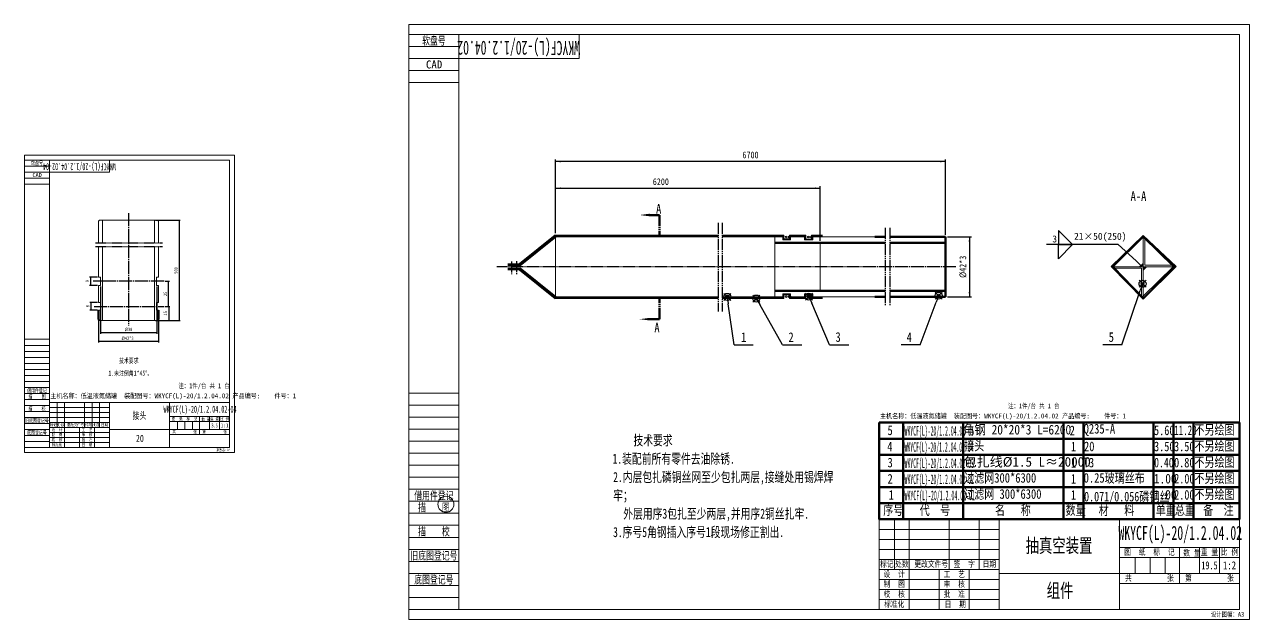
# Model space of a CAD drawing. Header units: millimetres. Extents: x 1505 to 130937, y -44938 to 37032.
# Drawn here: x 47216 to 48440, y 872 to 1466 of the extents above; entities that cross this region are included whole.
import ezdxf

# ---------------------------------------------------------------- set-up
doc = ezdxf.new("R2010")
doc.units = ezdxf.units.MM
for name, pattern in [('ACISOTGB', [16, 11, -1, 1, -1, 1, -1]), ('AM_ISO08W050', [16, 13, -1, 1, -1]), ('AM_ISO08W050_1_1', [16, 13, -1, 1, -1]), ('AM_ISO08W050x2', [16, 13, -1, 1, -1]), ('CENTER_1_1', [16, 13, -1, 1, -1]), ('PHANTOM2_1_1', [16, 11, -1, 1, -1, 1, -1])]:
    doc.linetypes.add(name, pattern=pattern)
for name, color, linetype, lineweight in [('6', 2, 'Continuous', 18), ('AM_0', 7, 'Continuous', 50), ('AM_1', 3, 'ACISOTGB', 25), ('AM_10', 7, 'AM_ISO08W050_1_1', 50), ('AM_12', 7, 'Continuous', 50), ('AM_5', 3, 'Continuous', 25), ('AM_6', 2, 'Continuous', 15), ('AM_7', 4, 'AM_ISO08W050', 25), ('AM_PAREF', 4, 'Continuous', 25), ('CDRAFT0', 7, 'Continuous', 18), ('RAHM2', 1, 'Continuous', 18), ('RAHM3', 2, 'Continuous', 18), ('RAHM5', 7, 'Continuous', 18), ('TILE1', 5, 'Continuous', 18), ('文字标注', 4, 'Continuous', 18), ('点划线', 1, 'CENTER_1_1', 18)]:
    doc.layers.add(name, color=color, linetype=linetype, lineweight=lineweight)
doc.styles.add('ACANSTS', font='')
doc.styles.add('ACGBTS_0.528898', font='', dxfattribs={"width": 0.529049})
doc.styles.add('ACGBTS_0.614814', font='', dxfattribs={"width": 0.61354})
doc.styles.add('HZ', font='', dxfattribs={"width": 0.7})
doc.styles.add('PC_TEXTSTYLE', font='', dxfattribs={"width": 0.8})
doc.styles.get("Standard").update_dxf_attribs({"font": 'txt', "width": 0.8})
doc.styles.add('UserTxtStyle119', font='', dxfattribs={"width": 0.765565})
doc.styles.add('UserTxtStyle127', font='', dxfattribs={"width": 0.532295})
doc.styles.add('UserTxtStyle128', font='', dxfattribs={"width": 0.372661})
doc.styles.add('UserTxtStyle129', font='', dxfattribs={"width": 0.771336})
doc.styles.add('UserTxtStyle130', font='', dxfattribs={"width": 0.367512})
doc.styles.add('UserTxtStyle131', font='', dxfattribs={"width": 0.994186})
doc.styles.add('UserTxtStyle132', font='', dxfattribs={"width": 0.366115})
doc.styles.add('UserTxtStyle133', font='', dxfattribs={"width": 0.867029})
doc.styles.add('UserTxtStyle2', font='', dxfattribs={"width": 0.65})
doc.styles.add('UserTxtStyle23', font='', dxfattribs={"width": 0.9})
doc.styles.add('UserTxtStyle34', font='', dxfattribs={"width": 0.8628})
doc.styles.add('UserTxtStyle35', font='', dxfattribs={"width": 0.780367})
doc.styles.add('UserTxtStyle46', font='', dxfattribs={"width": 0.683109})
doc.styles.add('UserTxtStyle47', font='', dxfattribs={"width": 0.745188})
doc.styles.add('UserTxtStyle54', font='', dxfattribs={"width": 0.618165})
doc.styles.get('ACANSTS').set_extended_font_data('宋体')
doc.styles.get('ACGBTS_0.528898').set_extended_font_data('宋体')
doc.styles.get('ACGBTS_0.614814').set_extended_font_data('宋体')
doc.styles.get('HZ').set_extended_font_data('宋体')
doc.styles.get('PC_TEXTSTYLE').set_extended_font_data('宋体')
doc.styles.get('UserTxtStyle119').set_extended_font_data('宋体')
doc.styles.get('UserTxtStyle127').set_extended_font_data('宋体')
doc.styles.get('UserTxtStyle128').set_extended_font_data('宋体')
doc.styles.get('UserTxtStyle129').set_extended_font_data('宋体')
doc.styles.get('UserTxtStyle130').set_extended_font_data('宋体')
doc.styles.get('UserTxtStyle131').set_extended_font_data('宋体')
doc.styles.get('UserTxtStyle132').set_extended_font_data('宋体')
doc.styles.get('UserTxtStyle133').set_extended_font_data('宋体')
doc.styles.get('UserTxtStyle2').set_extended_font_data('宋体')
doc.styles.get('UserTxtStyle23').set_extended_font_data('宋体')
doc.styles.get('UserTxtStyle34').set_extended_font_data('宋体')
doc.styles.get('UserTxtStyle35').set_extended_font_data('宋体')
doc.styles.get('UserTxtStyle46').set_extended_font_data('宋体')
doc.styles.get('UserTxtStyle47').set_extended_font_data('宋体')
doc.styles.get('UserTxtStyle54').set_extended_font_data('宋体')
doc.dimstyles.new('AM_GB$0', dxfattribs={"dimtxt": 3.371484, "dimasz": 2.5, "dimexe": 1, "dimexo": 1, "dimgap": 2.088633, "dimtad": 1, "dimdsep": 46, "dimtxsty": 'Standard', "dimblk": 'NONE', "dimcen": 0, "dimdle": 5, "dimclrd": 256, "dimclre": 256, "dimclrt": 2, "dimadec": 0, "dimazin": 2, "dimtfac": 0.707107, "dimtdec": 3, "dimtmove": 2, "dimatfit": 3, "dimfxl": 1, "dimfrac": 2, "dimtolj": 1, "dimlwd": 18, "dimarcsym": 0})

# ---------------------------------------------------------------- blocks, each defined once
blk = doc.blocks.new('*X629')
at = {"layer": 'AM_5'}
for points in [[(47746.6, 1302.9), (47751.6, 1303.8), (47751.6, 1302.1)], [(48011, 1302.9), (48006, 1303.8), (48006, 1302.1)]]:
    blk.add_hatch(color=256, dxfattribs=at).paths.add_polyline_path(points, flags=0)
for p, q in [((47746.6, 1258.2), (47746.6, 1304.9)), ((47746.6, 1302.9), (48011, 1302.9)), ((48011, 1250.4), (48011, 1304.9))]:
    blk.add_line(p, q, dxfattribs=at)
at = {"layer": 'AM_5', "color": 2, "insert": (47851.8, 1309.4), "char_height": 6.74, "width": 27.2, "attachment_point": 5, "line_spacing_factor": 1.37}
blk.add_mtext('6200', dxfattribs=at)
blk = doc.blocks.new('_NONE')
blk = doc.blocks.new('*X630')
at = {"layer": 'CDRAFT0'}
for p, q in [((170, 560), (170, 584)), ((50, 560), (170, 560)), ((50, 10), (0, 10))]:
    blk.add_line(p, q, dxfattribs=at)
blk.add_lwpolyline([(50, 10), (50, 584), (830, 584), (830, 10), (50, 10)], dxfattribs=at)
at = {"layer": 'RAHM2'}
for p, q in [((50, 572), (0, 572)), ((50, 548), (0, 548)), ((50, 226), (0, 226)), ((50, 202), (0, 202)), ((50, 178), (0, 178)), ((50, 154), (0, 154)), ((50, 130), (0, 130)), ((50, 106), (0, 106)), ((50, 82), (0, 82)), ((50, 58), (0, 58)), ((50, 34), (0, 34)), ((50, 22), (0, 22))]:
    blk.add_line(p, q, dxfattribs=at)
at = {"layer": 'RAHM3'}
for p, q in [((50, 584), (0, 584)), ((50, 560), (0, 560)), ((50, 536), (0, 536)), ((50, 214), (0, 214)), ((50, 190), (0, 190)), ((50, 166), (0, 166)), ((50, 142), (0, 142)), ((50, 118), (0, 118)), ((50, 94), (0, 94)), ((50, 70), (0, 70)), ((50, 46), (0, 46))]:
    blk.add_line(p, q, dxfattribs=at)
at = {"layer": 'TILE1'}
blk.add_line((0, 0), (0, 594), dxfattribs=at)
blk.add_lwpolyline([(0, 594), (840, 594), (840, 0), (0, 0)], dxfattribs=at)
at = {"layer": '6', "color": 1, "insert": (801.4, 7.6), "char_height": 4.82, "width": 48.93, "attachment_point": 1, "line_spacing_factor": 1.37}
blk.add_mtext('设计图幅：A3', dxfattribs=at)
at = {"layer": 'RAHM2', "char_height": 8, "attachment_point": 8}
for s, insert, width, style in [('软盘号', (25, 572.9), 34.487, 'HZ'), ('CAD', (25.2, 550), 24.467, 'ACANSTS'), ('借用件登记', (25, 118.8), 58.707, 'HZ'), ('描    图', (25, 106.9), 46.2, 'HZ'), ('描    校', (25, 82.9), 46.76, 'HZ'), ('旧底图登记号', (25, 58.8), 69.113, 'HZ'), ('底图登记号', (25, 34.8), 58.567, 'HZ')]:
    blk.add_mtext(s, dxfattribs=dict(at, insert=insert, width=width, style=style))
at = {"layer": 'RAHM5', "insert": (109.7, 572.4), "char_height": 14, "width": 26.6, "attachment_point": 5, "rotation": 180, "style": 'ACGBTS_0.614814'}
blk.add_mtext('WKYCF(L)-20/1.2.04.02', dxfattribs=at)
blk = doc.blocks.new('*X631')
at = {"layer": 'CDRAFT0'}
for p, q in [((-360, 0), (-360, 90)), ((-360, 90), (0, 90)), ((-344.8, 40), (-344.8, 90)), ((-330, 0), (-330, 90)), ((-290, 40), (-290, 90)), ((-260, 40), (-260, 90)), ((-240, 0), (-240, 90)), ((-120, 90), (-120, 0)), ((0, 90), (0, 0)), ((-119.4, 62), (0, 62)), ((-60, 26.2), (-60, 62)), ((-40, 36), (-40, 62)), ((-20, 36.1), (-20, 62)), ((-119.9, 52), (0, 52)), ((-360, 40), (-240, 40)), ((-300, 0), (-300, 40)), ((-270, 0), (-270, 40)), ((-240, 36), (0, 36)), ((-120, 26), (0, 26)), ((-360, 0), (0, 0))]:
    blk.add_line(p, q, dxfattribs=at)
at = {"layer": 'RAHM2'}
for p, q in [((-360, 80), (-240, 80)), ((-360, 70), (-240, 70)), ((-360, 60), (-240, 60)), ((-360, 50), (-240, 50)), ((-104.4, 36.1), (-104.4, 52)), ((-89.4, 36.1), (-89.4, 52)), ((-74.4, 36.1), (-74.4, 52)), ((-360, 30), (-240, 30)), ((-360, 20), (-240, 20)), ((-360, 10), (-240, 10))]:
    blk.add_line(p, q, dxfattribs=at)
for s, insert, char_height, width, attachment_point, style in [('图  纸  标  记', (-90, 57), 6, 69.8, 5, 'PC_TEXTSTYLE'), ('标记', (-352.4, 45), 6, 19.56, 5, 'PC_TEXTSTYLE'), ('处数', (-337.4, 45), 6, 19.44, 5, 'PC_TEXTSTYLE'), (' 更改文件号', (-310, 45), 6, 55.68, 5, 'PC_TEXTSTYLE'), ('签  字', (-275, 45), 6, 29.84, 5, 'PC_TEXTSTYLE'), ('日期', (-250, 45), 6, 17.64, 5, 'PC_TEXTSTYLE'), ('数 量', (-56.2, 52.8), 6, 24.72, 7, 'PC_TEXTSTYLE'), ('重 量', (-30, 57), 6, 24.76, 5, 'PC_TEXTSTYLE'), ('比 例', (-10, 57), 6, 23.24, 5, 'PC_TEXTSTYLE'), ('设  计', (-345, 35), 6, 29.72, 5, 'PC_TEXTSTYLE'), ('工  艺', (-285, 35), 6, 29.56, 5, 'PC_TEXTSTYLE'), ('19.5', (-30, 44), 8, 21.493, 5, 'UserTxtStyle2'), ('制  图', (-345, 25), 6, 29.4, 5, 'PC_TEXTSTYLE'), ('审  核', (-285, 25), 6, 29.4, 5, 'PC_TEXTSTYLE'), ('共         张', (-90, 31), 6, 65.76, 5, 'PC_TEXTSTYLE'), ('第         张', (-30, 31), 6, 65.72, 5, 'PC_TEXTSTYLE'), ('校  核', (-345, 15), 6, 29.68, 5, 'PC_TEXTSTYLE'), ('批  准', (-285, 15), 6, 29.88, 5, 'PC_TEXTSTYLE'), ('标准化', (-345, 5), 6, 29.84, 5, 'PC_TEXTSTYLE'), ('日  期', (-284, 4.8), 6, 27.88, 5, 'PC_TEXTSTYLE')]:
    blk.add_mtext(s, dxfattribs=dict(at, insert=insert, char_height=char_height, width=width, attachment_point=attachment_point, style=style))
at = {"layer": 'RAHM2', "color": 2, "insert": (-10, 44), "char_height": 8, "width": 19.627, "attachment_point": 5, "style": 'PC_TEXTSTYLE'}
blk.add_mtext('1:2', dxfattribs=at)
at = {"layer": 'RAHM5', "char_height": 14, "attachment_point": 5}
for s, insert, width, style in [('WKYCF(L)-20/1.2.04.02', (-59.2, 74.6), 192.703, 'UserTxtStyle54'), ('抽真空装置', (-180.3, 63), 103.798, 'HZ'), ('组件', (-179.3, 18.1), 40.915, 'HZ')]:
    blk.add_mtext(s, dxfattribs=dict(at, insert=insert, width=width, style=style))
blk = doc.blocks.new('*X632')
at = {"layer": 'AM_5', "color": 2}
for p, q in [((48263.1, 1246.6), (48249.1, 1260.6)), ((48249.1, 1260.6), (48249.1, 1246.6)), ((48249.1, 1246.6), (48263.1, 1246.6)), ((48249.1, 1246.6), (48263.1, 1246.6)), ((48263.1, 1246.6), (48249.1, 1232.6)), ((48249.1, 1232.6), (48249.1, 1246.6))]:
    blk.add_line(p, q, dxfattribs=at)
at = {"layer": 'AM_5', "color": 3}
for p, q in [((48308.8, 1246.6), (48237.1, 1246.6)), ((48308.8, 1246.6), (48326.7, 1230.3)), ((48326.7, 1230.3), (48331.8, 1225.5))]:
    blk.add_line(p, q, dxfattribs=at)
at = {"layer": 'AM_5', "color": 2, "char_height": 7, "style": 'ACANSTS'}
for s, insert, width, attachment_point in [('3', (48247.7, 1248.7), 14, 9), ('21×50(250)', (48264.7, 1249.6), 178, 7)]:
    blk.add_mtext(s, dxfattribs=dict(at, insert=insert, width=width, attachment_point=attachment_point))
blk = doc.blocks.new('*X633')
at = {"layer": 'AM_PAREF'}
for p, q in [((48003.3, 1191.2), (47996.3, 1198.2)), ((48003.3, 1198.2), (47996.3, 1191.2))]:
    blk.add_line(p, q, dxfattribs=at)
for radius in [3.5, 1.75]:
    blk.add_circle((47999.8, 1194.7), radius, dxfattribs=at)
blk = doc.blocks.new('*X634')
at = {"layer": 'AM_PAREF'}
for p, q in [((47950.7, 1189.3), (47943.7, 1196.3)), ((47950.7, 1196.3), (47943.7, 1189.3))]:
    blk.add_line(p, q, dxfattribs=at)
for radius in [3.5, 1.75]:
    blk.add_circle((47947.2, 1192.8), radius, dxfattribs=at)
blk = doc.blocks.new('*X635')
at = {"layer": 'AM_PAREF'}
for p, q in [((47921.7, 1191), (47914.7, 1198)), ((47921.7, 1198), (47914.7, 1191))]:
    blk.add_line(p, q, dxfattribs=at)
for radius in [3.5, 1.75]:
    blk.add_circle((47918.2, 1194.5), radius, dxfattribs=at)
blk = doc.blocks.new('*X636')
at = {"layer": 'AM_PAREF'}
for p, q in [((48329.6, 1204), (48336.6, 1211)), ((48329.6, 1211), (48336.6, 1204))]:
    blk.add_line(p, q, dxfattribs=at)
blk.add_circle((48333.1, 1207.5), 3.5, dxfattribs=at)
blk = doc.blocks.new('*X637')
at = {"layer": 'AM_PAREF'}
for p, q in [((48132.8, 1192.3), (48125.8, 1199.3)), ((48132.8, 1199.3), (48125.8, 1192.3))]:
    blk.add_line(p, q, dxfattribs=at)
blk.add_circle((48129.3, 1195.8), 3.5, dxfattribs=at)
blk = doc.blocks.new('*X638')
at = {"layer": 'AM_10'}
for points in [[(47840.6, 1277.5), (47840.6, 1274.9), (47830.6, 1276.2)], [(47840.6, 1170.9), (47840.6, 1173.5), (47830.6, 1172.2)]]:
    blk.add_hatch(color=255, dxfattribs=at).paths.add_polyline_path(points, flags=0)
at = {"layer": 'AM_10', "color": 7, "linetype": 'AM_ISO08W050_1_1', "lineweight": 50}
for p, q in [((47850.6, 1276.2), (47840.6, 1276.2)), ((47850.6, 1172.2), (47840.6, 1172.2))]:
    blk.add_line(p, q, dxfattribs=at)
at = {"layer": 'AM_10', "color": 7, "linetype": 'PHANTOM2_1_1', "lineweight": 50}
for p, q in [((47850.6, 1276.2), (47850.6, 1256.2)), ((47850.6, 1172.2), (47850.6, 1192.2))]:
    blk.add_line(p, q, dxfattribs=at)
at = {"layer": 'AM_10', "color": 7, "linetype": 'AM_ISO08W050_1_1', "lineweight": 50, "char_height": 9.63, "width": 6.857, "attachment_point": 7, "line_spacing_factor": 1.37}
for insert in [(47847, 1277.6), (47845.3, 1159)]:
    blk.add_mtext('A', dxfattribs=dict(at, insert=insert))
blk = doc.blocks.new('*X639')
at = {"layer": 'AM_10', "color": 7, "linetype": 'AM_ISO08W050_1_1', "lineweight": 50, "insert": (48321.2, 1290.3), "char_height": 9.63, "width": 27.429, "attachment_point": 7, "line_spacing_factor": 1.37}
blk.add_mtext('A-A', dxfattribs=at)
blk = doc.blocks.new('*X640')
at = {"layer": 'AM_5'}
for points in [[(47370.5, 1271), (47370.9, 1268.5), (47370.1, 1268.5)], [(47370.5, 1171), (47370.9, 1173.5), (47370.1, 1173.5)]]:
    blk.add_hatch(color=256, dxfattribs=at).paths.add_polyline_path(points, flags=0)
for p, q in [((47346.9, 1271), (47371.5, 1271)), ((47370.5, 1271), (47370.5, 1171)), ((47346.9, 1171), (47371.5, 1171))]:
    blk.add_line(p, q, dxfattribs=at)
at = {"layer": 'AM_5', "color": 2, "insert": (47367.3, 1220.9), "char_height": 3.37, "width": 10, "attachment_point": 5, "rotation": 90, "line_spacing_factor": 1.37}
blk.add_mtext('500', dxfattribs=at)
blk = doc.blocks.new('*X641')
at = {"layer": 'AM_5'}
for points in [[(47289.9, 1149.8), (47292.4, 1149.4), (47292.4, 1150.2)], [(47349.9, 1149.8), (47347.4, 1149.4), (47347.4, 1150.2)]]:
    blk.add_hatch(color=256, dxfattribs=at).paths.add_polyline_path(points, flags=0)
for p, q in [((47289.9, 1171), (47289.9, 1148.8)), ((47349.9, 1171), (47349.9, 1148.8)), ((47349.9, 1149.8), (47289.9, 1149.8))]:
    blk.add_line(p, q, dxfattribs=at)
at = {"layer": 'AM_5', "color": 2, "insert": (47318.9, 1153.1), "char_height": 3.37, "width": 17.4, "attachment_point": 5, "line_spacing_factor": 1.37}
blk.add_mtext('%%C42*3', dxfattribs=at)
blk = doc.blocks.new('*X642')
at = {"layer": 'AM_5'}
for points in [[(47291.8, 1158.7), (47294.3, 1158.3), (47294.3, 1159.1)], [(47348, 1158.7), (47345.5, 1158.3), (47345.5, 1159.1)]]:
    blk.add_hatch(color=256, dxfattribs=at).paths.add_polyline_path(points, flags=0)
for p, q in [((47291.8, 1204.9), (47291.8, 1157.7)), ((47348, 1204.9), (47348, 1157.7)), ((47348, 1158.7), (47291.8, 1158.7))]:
    blk.add_line(p, q, dxfattribs=at)
at = {"layer": 'AM_5', "color": 2, "insert": (47319.9, 1161.9), "char_height": 3.37, "width": 10.6, "attachment_point": 5, "line_spacing_factor": 1.37}
blk.add_mtext('%%C38', dxfattribs=at)
blk = doc.blocks.new('*X643')
at = {"layer": 'AM_5'}
for points in [[(47360, 1184.9), (47360.4, 1182.4), (47359.6, 1182.4)], [(47360, 1171), (47360.4, 1173.5), (47359.6, 1173.5)]]:
    blk.add_hatch(color=256, dxfattribs=at).paths.add_polyline_path(points, flags=0)
for p, q in [((47356.4, 1184.9), (47361, 1184.9)), ((47360, 1184.9), (47360, 1171)), ((47349.9, 1171), (47361, 1171))]:
    blk.add_line(p, q, dxfattribs=at)
at = {"layer": 'AM_5', "color": 2, "insert": (47356.7, 1178), "char_height": 3.37, "width": 7, "attachment_point": 5, "rotation": 90, "line_spacing_factor": 1.37}
blk.add_mtext('15', dxfattribs=at)
blk = doc.blocks.new('*X644')
at = {"layer": 'AM_5'}
for points in [[(47359.9, 1210.1), (47359.5, 1207.6), (47360.4, 1207.6)], [(47359.9, 1184.9), (47359.5, 1187.4), (47360.4, 1187.4)]]:
    blk.add_hatch(color=256, dxfattribs=at).paths.add_polyline_path(points, flags=0)
for p, q in [((47356.4, 1210.1), (47360.9, 1210.1)), ((47359.9, 1184.9), (47359.9, 1210.1)), ((47356.4, 1184.9), (47360.9, 1184.9))]:
    blk.add_line(p, q, dxfattribs=at)
at = {"layer": 'AM_5', "color": 2, "insert": (47356.7, 1197.5), "char_height": 3.37, "width": 4.8, "attachment_point": 5, "rotation": 90, "line_spacing_factor": 1.37}
blk.add_mtext('25', dxfattribs=at)
blk = doc.blocks.new('*X645')
at = {"layer": 'AM_5'}
for points in [[(47282.2, 1188.7), (47282.7, 1186.2), (47281.8, 1186.2)], [(47282.2, 1181.1), (47282.7, 1183.6), (47281.8, 1183.6)]]:
    blk.add_hatch(color=256, dxfattribs=at).paths.add_polyline_path(points, flags=0)
for p, q in [((47288.9, 1188.7), (47281.2, 1188.7)), ((47282.2, 1188.7), (47282.2, 1181.1)), ((47288.9, 1181.1), (47281.2, 1181.1))]:
    blk.add_line(p, q, dxfattribs=at)
at = {"layer": 'AM_5', "color": 2, "insert": (47279, 1185.2), "char_height": 3.37, "width": 2.1, "attachment_point": 5, "rotation": 90, "line_spacing_factor": 1.37}
blk.add_mtext('8', dxfattribs=at)
blk = doc.blocks.new('*X646')
at = {"layer": 'AM_5'}
for points in [[(47281.7, 1214.3), (47282.2, 1211.8), (47281.3, 1211.8)], [(47281.7, 1205.9), (47282.2, 1208.4), (47281.3, 1208.4)]]:
    blk.add_hatch(color=256, dxfattribs=at).paths.add_polyline_path(points, flags=0)
for p, q in [((47288.9, 1214.3), (47280.7, 1214.3)), ((47281.7, 1214.3), (47281.7, 1205.9)), ((47288.9, 1205.9), (47280.7, 1205.9))]:
    blk.add_line(p, q, dxfattribs=at)
at = {"layer": 'AM_5', "color": 2, "insert": (47278.5, 1210.4), "char_height": 3.37, "width": 2.1, "attachment_point": 5, "rotation": 90, "line_spacing_factor": 1.37}
blk.add_mtext('8', dxfattribs=at)
blk = doc.blocks.new('*X647')
at = {"layer": 'CDRAFT0'}
for p, q in [((85, 280), (85, 292)), ((25, 280), (85, 280)), ((25, 5), (0, 5))]:
    blk.add_line(p, q, dxfattribs=at)
blk.add_lwpolyline([(25, 5), (25, 292), (205, 292), (205, 5), (25, 5)], dxfattribs=at)
at = {"layer": 'RAHM2'}
for p, q in [((25, 286), (0, 286)), ((25, 274), (0, 274)), ((25, 113), (0, 113)), ((25, 101), (0, 101)), ((25, 89), (0, 89)), ((25, 77), (0, 77)), ((25, 65), (0, 65)), ((25, 53), (0, 53)), ((25, 41), (0, 41)), ((25, 29), (0, 29)), ((25, 17), (0, 17)), ((25, 11), (0, 11))]:
    blk.add_line(p, q, dxfattribs=at)
at = {"layer": 'RAHM3'}
for p, q in [((25, 292), (0, 292)), ((25, 280), (0, 280)), ((25, 268), (0, 268)), ((25, 107), (0, 107)), ((25, 95), (0, 95)), ((25, 83), (0, 83)), ((25, 71), (0, 71)), ((25, 59), (0, 59)), ((25, 47), (0, 47)), ((25, 35), (0, 35)), ((25, 23), (0, 23))]:
    blk.add_line(p, q, dxfattribs=at)
at = {"layer": 'TILE1'}
blk.add_line((0, 0), (0, 297), dxfattribs=at)
blk.add_lwpolyline([(0, 297), (210, 297), (210, 0), (0, 0)], dxfattribs=at)
at = {"layer": '6', "color": 1, "insert": (191.6, 3.8), "char_height": 2.41, "width": 20.617, "attachment_point": 1, "line_spacing_factor": 1.37}
blk.add_mtext('原图幅：A4', dxfattribs=at)
at = {"layer": 'RAHM2', "char_height": 4, "attachment_point": 8}
for s, insert, width, style in [('软盘号', (12.5, 286.4), 17.243, 'HZ'), ('CAD', (12.6, 275), 12.233, 'ACANSTS'), ('借用件登记', (12.5, 59.4), 29.353, 'HZ'), ('描    图', (12.5, 53.5), 23.1, 'HZ'), ('描    校', (12.5, 41.4), 23.38, 'HZ'), ('旧底图登记号', (12.5, 29.4), 34.557, 'HZ'), ('底图登记号', (12.5, 17.4), 29.283, 'HZ')]:
    blk.add_mtext(s, dxfattribs=dict(at, insert=insert, width=width, style=style))
at = {"layer": 'RAHM5', "insert": (54.8, 286.2), "char_height": 7, "width": 13.3, "attachment_point": 5, "rotation": 180, "style": 'ACGBTS_0.528898'}
blk.add_mtext('WKYCF(L)-20/1.2.04.02-04', dxfattribs=at)
blk = doc.blocks.new('*X648')
at = {"layer": 'CDRAFT0'}
for p, q in [((-180, 0), (-180, 45)), ((-180, 45), (0, 45)), ((-172.4, 20), (-172.4, 45)), ((-165, 0), (-165, 45)), ((-145, 20), (-145, 45)), ((-137.5, 20), (-137.5, 45)), ((-130, 20), (-130, 45)), ((-120, 0), (-120, 45)), ((-60, 45), (-60, 0)), ((0, 45), (0, 0)), ((-60, 26), (0, 26)), ((-59.7, 31), (0, 31)), ((-30, 13.1), (-30, 31)), ((-20, 18), (-20, 31)), ((-10, 18), (-10, 31)), ((-180, 20), (-120, 20)), ((-150, 0), (-150, 20)), ((-135, 0), (-135, 20)), ((-120, 18), (0, 18)), ((-60, 13), (0, 13)), ((-180, 0), (0, 0))]:
    blk.add_line(p, q, dxfattribs=at)
at = {"layer": 'RAHM2'}
for p, q in [((-180, 40), (-120, 40)), ((-180, 35), (-120, 35)), ((-180, 30), (-120, 30)), ((-180, 25), (-120, 25)), ((-52.2, 18), (-52.2, 26)), ((-44.7, 18), (-44.7, 26)), ((-37.2, 18), (-37.2, 26)), ((-180, 15), (-120, 15)), ((-180, 10), (-120, 10)), ((-180, 5), (-120, 5))]:
    blk.add_line(p, q, dxfattribs=at)
for s, insert, char_height, width, attachment_point, style in [('标记', (-176.2, 22.5), 3, 9.78, 5, 'PC_TEXTSTYLE'), ('处数', (-168.7, 22.5), 3, 9.72, 5, 'PC_TEXTSTYLE'), (' 更改文件号', (-155, 22.5), 3, 27.84, 5, 'PC_TEXTSTYLE'), ('修改', (-141, 22.6), 3, 9.82, 5, 'PC_TEXTSTYLE'), ('批准', (-133.6, 22.6), 3, 9.82, 5, 'PC_TEXTSTYLE'), ('日期', (-125, 22.5), 3, 8.82, 5, 'PC_TEXTSTYLE'), ('图  纸  标  记', (-45, 28.5), 3, 34.9, 5, 'PC_TEXTSTYLE'), ('数 量', (-28.1, 26.4), 3, 12.36, 7, 'PC_TEXTSTYLE'), ('重 量', (-15, 28.5), 3, 12.38, 5, 'PC_TEXTSTYLE'), ('比 例', (-5, 28.5), 3, 11.62, 5, 'PC_TEXTSTYLE'), ('设  计', (-172.5, 17.5), 3, 14.86, 5, 'PC_TEXTSTYLE'), ('制  图', (-172.5, 12.5), 3, 14.7, 5, 'PC_TEXTSTYLE'), ('工  艺', (-142.5, 17.5), 3, 14.78, 5, 'PC_TEXTSTYLE'), ('审  核', (-142.5, 12.5), 3, 14.7, 5, 'PC_TEXTSTYLE'), ('共         张', (-45, 15.5), 3, 32.88, 5, 'PC_TEXTSTYLE'), ('第         张', (-15, 15.5), 3, 32.86, 5, 'PC_TEXTSTYLE'), ('3.5', (-15, 22), 4, 7.973, 5, 'UserTxtStyle2'), ('校  核', (-172.5, 7.5), 3, 14.84, 5, 'PC_TEXTSTYLE'), ('标准化', (-172.5, 2.5), 3, 14.92, 5, 'PC_TEXTSTYLE'), ('批  准', (-142.5, 7.5), 3, 14.94, 5, 'PC_TEXTSTYLE'), ('日  期', (-142.5, 2.5), 3, 13.94, 5, 'PC_TEXTSTYLE')]:
    blk.add_mtext(s, dxfattribs=dict(at, insert=insert, char_height=char_height, width=width, attachment_point=attachment_point, style=style))
at = {"layer": 'RAHM2', "color": 2, "insert": (-5, 22), "char_height": 4, "width": 9.547, "attachment_point": 5, "style": 'PC_TEXTSTYLE'}
blk.add_mtext('1:1', dxfattribs=at)
at = {"layer": 'RAHM5', "char_height": 7, "attachment_point": 5}
for s, insert, width, style in [('WKYCF(L)-20/1.2.04.02-04', (-29.6, 37.3), 95.108, 'UserTxtStyle127'), ('接头', (-90.1, 31.5), 20.294, 'HZ'), ('20', (-89.7, 9.1), 9.923, 'HZ')]:
    blk.add_mtext(s, dxfattribs=dict(at, insert=insert, width=width, style=style))
blk = doc.blocks.new('*X649')
at = {"layer": 'AM_5'}
for points in [[(47746.6, 1329.6), (47751.6, 1328.8), (47751.6, 1330.4)], [(48136.2, 1329.6), (48131.2, 1328.8), (48131.2, 1330.4)]]:
    blk.add_hatch(color=256, dxfattribs=at).paths.add_polyline_path(points, flags=0)
for p, q in [((47746.6, 1258.2), (47746.6, 1331.6)), ((48136.2, 1329.6), (47746.6, 1329.6)), ((48136.2, 1256.5), (48136.2, 1331.6))]:
    blk.add_line(p, q, dxfattribs=at)
at = {"layer": 'AM_5', "color": 2, "insert": (47941.4, 1336.1), "char_height": 6.74, "width": 27.2, "attachment_point": 5, "line_spacing_factor": 1.37}
blk.add_mtext('6700', dxfattribs=at)
blk = doc.blocks.new('*X650')
at = {"layer": 'AM_5'}
for points in [[(48160.2, 1254.5), (48161, 1249.5), (48159.3, 1249.5)], [(48160.2, 1194.5), (48161, 1199.5), (48159.3, 1199.5)]]:
    blk.add_hatch(color=256, dxfattribs=at).paths.add_polyline_path(points, flags=0)
for p, q in [((48138.2, 1254.5), (48162.2, 1254.5)), ((48160.2, 1254.5), (48160.2, 1194.5)), ((48138.2, 1194.5), (48162.2, 1194.5))]:
    blk.add_line(p, q, dxfattribs=at)
at = {"layer": 'AM_5', "color": 2, "insert": (48153.7, 1224.5), "char_height": 6.74, "width": 34.8, "attachment_point": 5, "rotation": 90, "line_spacing_factor": 1.37}
blk.add_mtext('%%C42*3', dxfattribs=at)
blk = doc.blocks.new('*X651')
at = {"layer": 'AM_0', "color": 7}
blk.add_line((48070, 1069), (48430, 1069), dxfattribs=at)
at = {"layer": 'AM_0', "color": 1}
for p, q in [((48094, 1069), (48094, 1052.9)), ((48154, 1069), (48154, 1052.9)), ((48254, 1069), (48254, 1052.9)), ((48274, 1069), (48274, 1052.9)), ((48344, 1069), (48344, 1052.9)), ((48364, 1069), (48364, 1052.9)), ((48384, 1069), (48384, 1052.9)), ((48070, 1052.9), (48430, 1052.9)), ((48094, 1052.9), (48094, 1036.8)), ((48154, 1052.9), (48154, 1036.8)), ((48254, 1052.9), (48254, 1036.8)), ((48274, 1052.9), (48274, 1036.8)), ((48344, 1052.9), (48344, 1036.8)), ((48364, 1052.9), (48364, 1036.8)), ((48384, 1052.9), (48384, 1036.8)), ((48070, 1036.8), (48430, 1036.8)), ((48094, 1036.8), (48094, 1020.7)), ((48154, 1036.8), (48154, 1020.7)), ((48254, 1036.8), (48254, 1020.7)), ((48274, 1036.8), (48274, 1020.7)), ((48344, 1036.8), (48344, 1020.7)), ((48364, 1036.8), (48364, 1020.7)), ((48384, 1036.8), (48384, 1020.7)), ((48070, 1020.7), (48430, 1020.7)), ((48094, 1020.7), (48094, 1004.6)), ((48154, 1020.7), (48154, 1004.6)), ((48254, 1020.7), (48254, 1004.6)), ((48274, 1020.7), (48274, 1004.6)), ((48344, 1020.7), (48344, 1004.6)), ((48364, 1020.7), (48364, 1004.6)), ((48384, 1020.7), (48384, 1004.6)), ((48070, 1004.6), (48430, 1004.6)), ((48094, 1004.6), (48094, 988.5)), ((48154, 1004.6), (48154, 988.5)), ((48254, 1004.6), (48254, 988.5)), ((48274, 1004.6), (48274, 988.5)), ((48344, 1004.6), (48344, 988.5)), ((48364, 1004.6), (48364, 988.5)), ((48384, 1004.6), (48384, 988.5)), ((48070, 988.5), (48430, 988.5)), ((48094, 988.5), (48094, 972.4)), ((48154, 988.5), (48154, 972.4)), ((48254, 988.5), (48254, 972.4)), ((48274, 988.5), (48274, 972.4)), ((48344, 988.5), (48344, 972.4)), ((48364, 988.5), (48364, 972.4)), ((48384, 988.5), (48384, 972.4))]:
    blk.add_line(p, q, dxfattribs=at)
at = {"layer": 'AM_0', "color": 7}
blk.add_lwpolyline([(48070, 1069), (48070, 972.4), (48430, 972.4), (48430, 1069)], dxfattribs=at)
at = {"layer": 'AM_0', "color": 2, "line_spacing_factor": 1.37}
for s, insert, char_height, width, attachment_point in [('5', (48078.3, 1056.3), 9.63, 6, 7), ('2', (48260.3, 1056.3), 9.63, 6, 7), ('Q235-A', (48274.3, 1055.6), 9.63, 50.571, 7), ('不另绘图', (48385, 1066.6), 9.63, 62, 1), ('4', (48078, 1040.2), 9.63, 6.429, 7), ('接头', (48154.9, 1050.8), 9.63, 30.667, 1), ('1', (48261.5, 1040.2), 9.63, 4, 7), ('20', (48274.6, 1040.2), 9.63, 13.714, 7), ('不另绘图', (48385, 1050.5), 9.63, 62, 1), ('3', (48078.3, 1024.1), 9.63, 6, 7), ('1', (48261.5, 1024.1), 9.63, 4, 7), ('T3', (48274.3, 1024.1), 9.63, 13.714, 7), ('不另绘图', (48385, 1034.4), 9.63, 62, 1), ('2', (48078.3, 1008), 9.63, 6, 7), ('过滤网300*6300', (48154.9, 1018.6), 9.633, 131.867, 1), ('1', (48261.5, 1008), 9.63, 4, 7), ('0.25玻璃丝布', (48274.3, 1018.6), 9.63, 100.305, 1), ('不另绘图', (48385, 1018.3), 9.63, 62, 1), ('过滤网 300*6300', (48154.9, 1002.5), 9.633, 142.152, 1), ('1', (48079.5, 991.9), 9.63, 4, 7), ('1', (48261.5, 991.9), 9.63, 4, 7), ('不另绘图', (48385, 1002.2), 9.63, 62, 1), ('序号', (48074, 986.3), 9.63, 29.6, 1), ('代  号', (48110.4, 986.2), 9.63, 61.257, 1), ('名   称', (48185.7, 986.4), 9.63, 81.029, 1), ('数量', (48256.3, 986.4), 9.63, 30.533, 1), ('材   料', (48289.2, 986.3), 9.63, 92.381, 1), ('单重', (48346.3, 986.4), 9.63, 30.4, 1), ('总重', (48365.5, 986.4), 9.63, 29.333, 1), ('备  注', (48393.7, 986.3), 9.63, 63.924, 1)]:
    blk.add_mtext(s, dxfattribs=dict(at, insert=insert, char_height=char_height, width=width, attachment_point=attachment_point))
for s, insert, char_height, width, attachment_point, style in [('WKYCF(L)-20/1.2.04.02-05', (48095.3, 1053.3), 9.633, 83.675, 7, 'UserTxtStyle130'), ('角钢 20*20*3 L=6200', (48153.8, 1066.7), 9.633, 203.153, 1, 'UserTxtStyle133'), ('5.60', (48344.6, 1056.3), 9.63, 25.093, 7, 'UserTxtStyle35'), ('11.20', (48364.8, 1056.3), 9.63, 25.617, 7, 'UserTxtStyle46'), ('WKYCF(L)-20/1.2.04.02-04', (48095.3, 1037.2), 9.633, 83.553, 7, 'UserTxtStyle132'), ('3.50', (48344.6, 1040.2), 9.63, 25.093, 7, 'UserTxtStyle35'), ('3.50', (48364.6, 1040.2), 9.63, 25.093, 7, 'UserTxtStyle35'), ('WKYCF(L)-20/1.2.04.02-03', (48095.3, 1021.1), 9.633, 83.675, 7, 'UserTxtStyle130'), ('包扎线%%C1.5 L≈20000', (48154.3, 1034.6), 9.633, 215.185, 1, 'UserTxtStyle131'), ('0.40', (48344.7, 1024.1), 9.63, 23.944, 7, 'UserTxtStyle47'), ('0.80', (48364.6, 1024.1), 9.63, 25.083, 7, 'UserTxtStyle35'), ('WKYCF(L)-20/1.2.04.02-02', (48095.3, 1005), 9.633, 83.573, 7, 'UserTxtStyle130'), ('1.00', (48344.5, 1008), 9.63, 25.884, 7, 'UserTxtStyle34'), ('2.00', (48364.8, 1008), 9.63, 24.793, 7, 'UserTxtStyle129'), ('WKYCF(L)-20/1.2.04.02-01', (48095.3, 988.9), 9.633, 83.212, 7, 'UserTxtStyle128'), ('0.071/0.056磷铜丝', (48274.7, 999.9), 9.633, 146.52, 1, 'UserTxtStyle119'), ('1.00', (48344.5, 991.9), 9.63, 25.884, 7, 'UserTxtStyle34'), ('2.00', (48364.8, 991.9), 9.63, 24.793, 7, 'UserTxtStyle129')]:
    blk.add_mtext(s, dxfattribs=dict(at, insert=insert, char_height=char_height, width=width, attachment_point=attachment_point, style=style))
blk = doc.blocks.new('*X652')
at = {"layer": 'AM_5', "color": 3}
for p, q in [((47918.4, 1193.2), (47919.2, 1187.6)), ((47924.9, 1146.7), (47919.2, 1187.6)), ((47924.9, 1146.7), (47944.1, 1146.7))]:
    blk.add_line(p, q, dxfattribs=at)
blk.add_circle((47918.2, 1194.5), 1.25, dxfattribs=at)
at = {"layer": 'AM_5', "color": 2, "insert": (47932, 1149.4), "char_height": 9.63, "width": 4, "attachment_point": 7, "line_spacing_factor": 1.37}
blk.add_mtext('1', dxfattribs=at)
blk = doc.blocks.new('*X653')
at = {"layer": 'AM_5', "color": 3}
for p, q in [((47947.8, 1191.7), (47950.6, 1186.7)), ((47973.4, 1146.7), (47950.6, 1186.7)), ((47973.4, 1146.7), (47992.6, 1146.7))]:
    blk.add_line(p, q, dxfattribs=at)
blk.add_circle((47947.2, 1192.8), 1.25, dxfattribs=at)
at = {"layer": 'AM_5', "color": 2, "insert": (47979.3, 1149.4), "char_height": 9.63, "width": 6, "attachment_point": 7, "line_spacing_factor": 1.37}
blk.add_mtext('2', dxfattribs=at)
blk = doc.blocks.new('*X654')
at = {"layer": 'AM_5', "color": 3}
for p, q in [((48000.3, 1193.5), (48002.6, 1188.3)), ((48020.4, 1146.7), (48002.6, 1188.3)), ((48020.4, 1146.7), (48039.6, 1146.7))]:
    blk.add_line(p, q, dxfattribs=at)
blk.add_circle((47999.8, 1194.7), 1.25, dxfattribs=at)
at = {"layer": 'AM_5', "color": 2, "insert": (48026.3, 1149.4), "char_height": 9.63, "width": 6, "attachment_point": 7, "line_spacing_factor": 1.37}
blk.add_mtext('3', dxfattribs=at)
blk = doc.blocks.new('*X655')
at = {"layer": 'AM_5', "color": 3}
for p, q in [((48111, 1146.7), (48126.8, 1189.2)), ((48128.8, 1194.6), (48126.8, 1189.2)), ((48111, 1146.7), (48091.9, 1146.7))]:
    blk.add_line(p, q, dxfattribs=at)
blk.add_circle((48129.3, 1195.8), 1.25, dxfattribs=at)
at = {"layer": 'AM_5', "color": 2, "insert": (48097.4, 1149.4), "char_height": 9.63, "width": 6.429, "attachment_point": 7, "line_spacing_factor": 1.37}
blk.add_mtext('4', dxfattribs=at)
blk = doc.blocks.new('*X656')
at = {"layer": 'AM_5', "color": 3}
for p, q in [((48312.6, 1146.7), (48330.8, 1200.9)), ((48332.7, 1206.3), (48330.8, 1200.9)), ((48312.6, 1146.7), (48293.4, 1146.7))]:
    blk.add_line(p, q, dxfattribs=at)
blk.add_circle((48333.1, 1207.5), 1.25, dxfattribs=at)
at = {"layer": 'AM_5', "color": 2, "insert": (48299.3, 1149.4), "char_height": 9.63, "width": 6, "attachment_point": 7, "line_spacing_factor": 1.37}
blk.add_mtext('5', dxfattribs=at)

msp = doc.modelspace()

# ---------------------------------------------------------------- linework, layer by layer
at = {"layer": 'AM_0'}
for p, q in [((47746.64479, 1256.15275), (47710.75945, 1227.39001)), ((47746.64479, 1255.29265), (47710.75945, 1226.52991)), ((47746.64479, 1254.48404), (47710.75945, 1225.7213)), ((48076.08141, 1254.48404), (48065.57184, 1254.48404)), ((48136.15527, 1254.48404), (48080.59638, 1254.48404)), ((48136.15527, 1254.48404), (48136.15527, 1194.48404)), ((48076.08141, 1248.42782), (47965.57184, 1248.42782)), ((48136.15527, 1248.42782), (48080.59638, 1248.42782)), ((48330.81432, 1224.60122), (48333.6486, 1227.18463)), ((48333.6486, 1221.9499), (48336.41027, 1224.61078)), ((47746.64479, 1194.48404), (47710.75945, 1223.24678)), ((47746.64479, 1193.67543), (47710.75945, 1222.43817)), ((47746.64479, 1192.81533), (47710.75945, 1221.57807)), ((48076.08141, 1200.54025), (47965.57184, 1200.54025)), ((48136.15527, 1200.54025), (48080.59638, 1200.54025)), ((48076.08141, 1194.48404), (48065.57184, 1194.48404)), ((48136.15527, 1194.48404), (48080.59638, 1194.48404)), ((47289.85499, 1181.09555), (47289.85499, 1172.04216)), ((47349.85499, 1181.09555), (47349.85499, 1172.04216)), ((47289.85499, 1172.04216), (47290.85499, 1171.04216)), ((47349.85499, 1172.04216), (47348.85499, 1171.04216))]:
    msp.add_line(p, q, dxfattribs=at)
at = {"layer": 'AM_1', "linetype": 'ACISOTGB', "lineweight": 25}
for p, q in [((47909.07982, 1268.52675), (47909.14306, 1180.00553)), ((47913.12802, 1268.52675), (47913.12802, 1179.97213)), ((48076.08141, 1263.31619), (48076.08141, 1185.65189)), ((48080.59638, 1263.31619), (48080.59638, 1185.65189)), ((47286.91506, 1248.37295), (47353.83694, 1248.37295)), ((47286.91506, 1244.81904), (47353.83694, 1244.81904)), ((47702.42693, 1229.91502), (47702.42693, 1217.03748)), ((47707.60319, 1230.04127), (47707.60319, 1216.53248))]:
    msp.add_line(p, q, dxfattribs=at)
at = {"layer": 'AM_7', "linetype": 'AM_ISO08W050', "lineweight": 25}
for p, q in [((47319.85499, 1278.05419), (47319.85499, 1165.44601)), ((48146.45921, 1224.48404), (47687.92692, 1224.48404))]:
    msp.add_line(p, q, dxfattribs=at)
at = {"layer": 'AM_7', "linetype": 'AM_ISO08W050x2', "lineweight": 25}
for p, q in [((47355.44299, 1210.07756), (47284.66084, 1210.07756)), ((47285.4013, 1184.91951), (47355.44299, 1184.91951))]:
    msp.add_line(p, q, dxfattribs=at)
at = {"layer": 'CDRAFT0'}
for p, q in [((47289.85499, 1270.04216), (47290.85499, 1271.04216)), ((47289.85499, 1270.04216), (47289.85499, 1248.37295)), ((47348.85499, 1271.04216), (47290.85499, 1271.04216)), ((47293.85499, 1271.04216), (47293.85499, 1248.37295)), ((47345.85499, 1271.04216), (47345.85499, 1248.37295)), ((47349.85499, 1270.04216), (47348.85499, 1271.04216)), ((47349.85499, 1270.04216), (47349.85499, 1248.37295)), ((47909.14306, 1256.15275), (47746.64479, 1256.15275)), ((47909.14306, 1255.29265), (47746.64479, 1255.29265)), ((47909.14306, 1254.48404), (47746.64479, 1254.48404)), ((47746.64479, 1254.48404), (47746.64479, 1194.48404)), ((47974.52042, 1256.15275), (47913.12802, 1256.15275)), ((47974.06407, 1255.29265), (47913.12802, 1255.29265)), ((47973.62523, 1254.48404), (47913.12802, 1254.48404)), ((47965.57184, 1254.48404), (47965.57184, 1194.48404)), ((47973.62523, 1254.48404), (47973.62523, 1251.58131)), ((47973.62523, 1251.58131), (47981.27316, 1251.58131)), ((47974.06407, 1255.29265), (47974.06407, 1251.98428)), ((47974.06407, 1251.98428), (47980.77896, 1251.98428)), ((47974.52042, 1256.15275), (47974.52042, 1252.37544)), ((47974.52042, 1252.37544), (47980.3878, 1252.37544)), ((47996.62089, 1256.15275), (47980.3878, 1256.15275)), ((47980.3878, 1252.37544), (47980.3878, 1256.15275)), ((47996.16454, 1255.29265), (47980.77896, 1255.29265)), ((47980.77896, 1251.98428), (47980.77896, 1255.29265)), ((47995.4166, 1254.48404), (47981.27316, 1254.48404)), ((47981.27316, 1251.58131), (47981.27316, 1254.48404)), ((47995.4166, 1254.48404), (47995.4166, 1251.58131)), ((47995.4166, 1251.58131), (48003.79789, 1251.58131)), ((47996.16454, 1255.29265), (47996.16454, 1251.7887)), ((47996.16454, 1251.7887), (48002.87943, 1251.7887)), ((47996.62089, 1256.15275), (47996.62089, 1252.17986)), ((47996.62089, 1252.17986), (48002.48827, 1252.17986)), ((48013.17994, 1256.15275), (48002.48827, 1256.15275)), ((48002.48827, 1252.17986), (48002.48827, 1256.15275)), ((48013.17994, 1255.29265), (48002.87943, 1255.29265)), ((48002.87943, 1251.7887), (48002.87943, 1255.29265)), ((48065.57184, 1254.48404), (48003.79789, 1254.48404)), ((48003.79789, 1251.58131), (48003.79789, 1254.48404)), ((48301.82288, 1224.62821), (48333.60222, 1255.86431)), ((48302.90936, 1224.4924), (48333.75629, 1255.33933)), ((48303.88232, 1224.60122), (48334.00723, 1254.3675)), ((48333.6486, 1255.44339), (48365.56666, 1224.60122)), ((48364.13214, 1224.60122), (48333.6486, 1254.00887)), ((48333.6486, 1254.00887), (48333.6486, 1193.72319)), ((48333.73803, 1255.86431), (48366.6056, 1224.76236)), ((48335.43902, 1226.27913), (48335.43902, 1252.28164)), ((47289.85499, 1244.81904), (47289.85499, 1214.26821)), ((47293.85499, 1244.81904), (47293.85499, 1171.04216)), ((47345.85499, 1244.81904), (47345.85499, 1171.04216)), ((47349.85499, 1244.81904), (47349.85499, 1214.26821)), ((48010.98088, 1248.42782), (48010.98088, 1200.54025)), ((47710.75945, 1225.7213), (47698.89192, 1225.7213)), ((47710.75945, 1227.39001), (47699.01817, 1227.39001)), ((47710.75945, 1226.52991), (47699.01817, 1226.52991)), ((48333.60222, 1192.16982), (48301.82288, 1224.62821)), ((48333.60222, 1193.25629), (48302.90936, 1224.4924)), ((48333.6486, 1193.72319), (48304.24095, 1224.60122)), ((48304.24095, 1224.60122), (48363.77351, 1224.60122)), ((48366.6056, 1224.76236), (48333.60222, 1192.16982)), ((48365.38157, 1224.62821), (48333.60222, 1193.25629)), ((48363.95171, 1224.77528), (48333.6486, 1195.17689)), ((48335.43902, 1226.27913), (48362.39285, 1226.27913)), ((47291.75772, 1214.26821), (47289.85499, 1214.26821)), ((47291.75772, 1205.88691), (47291.75772, 1214.26821)), ((47347.95227, 1205.88691), (47347.95227, 1214.26821)), ((47347.95227, 1214.26821), (47349.85499, 1214.26821)), ((47710.75945, 1223.24678), (47698.89192, 1223.24678)), ((47710.75945, 1222.43817), (47699.01817, 1222.43817)), ((47710.75945, 1221.57807), (47699.01817, 1221.57807)), ((48332.04036, 1223.17178), (48305.60232, 1223.17178)), ((48332.04036, 1223.17178), (48332.04036, 1195.41185)), ((47289.85499, 1205.88691), (47289.85499, 1188.74348)), ((47289.85499, 1205.88691), (47291.75772, 1205.88691)), ((47349.85499, 1205.88691), (47347.95227, 1205.88691)), ((47349.85499, 1205.88691), (47349.85499, 1188.74348)), ((47291.75772, 1188.74348), (47289.85499, 1188.74348)), ((47291.75772, 1181.09555), (47291.75772, 1188.74348)), ((47347.95227, 1181.09555), (47347.95227, 1188.74348)), ((47347.95227, 1188.74348), (47349.85499, 1188.74348)), ((47909.14306, 1194.48404), (47746.64479, 1194.48404)), ((47909.14306, 1193.67543), (47746.64479, 1193.67543)), ((47909.14306, 1192.81532), (47746.64479, 1192.81532)), ((47973.62523, 1194.48404), (47913.12802, 1194.48404)), ((47974.06407, 1193.67543), (47913.12802, 1193.67543)), ((47974.52042, 1192.81532), (47913.12802, 1192.81532)), ((47973.62523, 1197.38676), (47981.27316, 1197.38676)), ((47973.62523, 1194.48404), (47973.62523, 1197.38676)), ((47974.06407, 1196.9838), (47980.77896, 1196.9838)), ((47974.06407, 1193.67543), (47974.06407, 1196.9838)), ((47974.52042, 1196.59264), (47980.3878, 1196.59264)), ((47974.52042, 1192.81532), (47974.52042, 1196.59264)), ((47980.3878, 1196.59264), (47980.3878, 1192.81532)), ((47996.62089, 1192.81532), (47980.3878, 1192.81532)), ((47980.77896, 1196.9838), (47980.77896, 1193.67543)), ((47996.16454, 1193.67543), (47980.77896, 1193.67543)), ((47981.27316, 1197.38676), (47981.27316, 1194.48404)), ((47981.89033, 1194.48404), (47981.27316, 1195.10121)), ((47995.4166, 1194.48404), (47981.27316, 1194.48404)), ((47995.4166, 1197.38676), (48003.79789, 1197.38676)), ((47995.4166, 1194.48404), (47995.4166, 1197.38676)), ((47996.16454, 1197.17937), (48002.87943, 1197.17937)), ((47996.16454, 1193.67543), (47996.16454, 1197.17937)), ((47996.62089, 1196.78822), (48002.48827, 1196.78822)), ((47996.62089, 1192.81532), (47996.62089, 1196.78822)), ((48002.48827, 1196.78822), (48002.48827, 1192.81532)), ((48013.17994, 1192.81532), (48002.48827, 1192.81532)), ((48002.87943, 1197.17937), (48002.87943, 1193.67543)), ((48013.17994, 1193.67543), (48002.87943, 1193.67543)), ((48003.79789, 1197.38676), (48003.79789, 1194.48404)), ((48065.57184, 1194.48404), (48003.79789, 1194.48404)), ((47289.85499, 1181.09555), (47291.75772, 1181.09555)), ((47349.85499, 1181.09555), (47347.95227, 1181.09555)), ((47348.85499, 1171.04216), (47290.85499, 1171.04216))]:
    msp.add_line(p, q, dxfattribs=at)
for centre, radius in [((47976.93256, 1254.26604), 0.83488), ((47979.54029, 1254.26604), 0.69301), ((47999.03303, 1254.26604), 0.76028), ((48001.37999, 1254.20085), 0.78773), ((47976.93256, 1194.70204), 0.83488), ((47979.54029, 1194.70204), 0.69301), ((47999.03303, 1194.70204), 0.76028), ((48001.37999, 1194.76723), 0.78773)]:
    msp.add_circle(centre, radius, dxfattribs=at)
at = {"layer": '文字标注'}
msp.add_circle((47637.02771, 987.37051), 8, dxfattribs=at)

# ---------------------------------------------------------------- block references
at = {"layer": 'AM_0', "linetype": 'Continuous', "lineweight": 18}
for name, p in [('*X630', (47600.01088, 872.38316)), ('*X647', (47215.90325, 1039.08727)), ('*X648', (47420.90325, 1044.08727)), ('*X631', (48430.01088, 882.38316))]:
    msp.add_blockref(name, p, dxfattribs=at)
at = {"layer": 'AM_0'}
msp.add_blockref('*X651', (0, 0), dxfattribs=at)
at = {"layer": 'AM_10', "linetype": 'AM_ISO08W050_1_1', "lineweight": 50}
for name in ['*X639', '*X638']:
    msp.add_blockref(name, (0, 0), dxfattribs=at)
at = {"layer": 'AM_12'}
for name in ['*X636', '*X635', '*X634', '*X633', '*X637']:
    msp.add_blockref(name, (0, 0), dxfattribs=at)
at = {"layer": 'AM_5'}
for name in ['*X632', '*X656', '*X652', '*X653', '*X654', '*X655']:
    msp.add_blockref(name, (0, 0), dxfattribs=at)

# ---------------------------------------------------------------- texts
at = {"layer": 'AM_6', "linetype": 'Continuous', "lineweight": 50, "char_height": 4.8164062, "width": 86.2820513, "attachment_point": 1, "line_spacing_factor": 1.37}
for insert in [(47369.70876, 1108.12598), (48198.81639, 1088.02187)]:
    msp.add_mtext('注：1件/台 共 1 台', dxfattribs=dict(at, insert=insert))
at = {"layer": 'AM_6', "linetype": 'Continuous', "lineweight": 50, "char_height": 4.8164062, "width": 406.9483516, "attachment_point": 1, "line_spacing_factor": 1.37, "style": 'UserTxtStyle23'}
for insert in [(47241.67335, 1098.08727), (48070.78099, 1077.98316)]:
    msp.add_mtext('主机名称：低温液氮储罐  装配图号：WKYCF(L)-20/1.2.04.02 产品编号:    件号：1', dxfattribs=dict(at, insert=insert))
at = {"layer": '点划线', "color": 2, "linetype": 'CENTER_1_1', "lineweight": 18, "attachment_point": 1, "style": 'HZ'}
for s, insert, char_height, width in [('技术要求', (47310.30321, 1133.33483), 5, 59.2666667), ('1.未注倒角1*45%%D。', (47299.78377, 1120.80372), 5, 82.0944444), (' 技术要求', (47819.60976, 1056.27336), 10, 118.5333333), ('1.装配前所有零件去油除锈.', (47803.54865, 1037.8808), 10, 240.3333333), ('2.内层包扎磷铜丝网至少包扎两层,接缝处用锡焊焊', (47804.17088, 1019.59936), 10, 446.1333333), ('牢；', (47804.13199, 1001.26236), 10, 446.1333333), ('  外层用序3包扎至少两层,并用序2铜丝扎牢.', (47804.67643, 983.0365), 10, 391.9222222), ('3.序号5角钢插入序号1段现场修正割出.', (47804.0931, 964.64393), 10, 340.9777778)]:
    msp.add_mtext(s, dxfattribs=dict(at, insert=insert, char_height=char_height, width=width))

# ---------------------------------------------------------------- dimensions: what is measured, and where the dimension line sits
at = {"layer": 'AM_5'}
for base, p1, p2, text, override, picture, middle in [((47746.64479, 1329.59581), (48136.15527, 1254.48404), (47746.64479, 1256.15275), '6700', {"dimscale": 2, "dimsah": 1, "dimtfill": 1}, '*X649', (47941.40003, 1329.59581)), ((47291.75772, 1158.69325), (47347.95227, 1205.88691), (47291.75772, 1205.88691), '%%C38', {"dimsah": 1, "dimtfill": 1}, '*X642', (47319.85499, 1158.69325)), ((47289.85499, 1149.80917), (47349.85499, 1172.04216), (47289.85499, 1172.04216), '%%C42*3', {"dimsah": 1, "dimtfill": 1}, '*X641', (47318.86333, 1149.80917))]:
    dim = msp.add_linear_dim(base=base, p1=p1, p2=p2, text=text, dimstyle='AM_GB$0', override=override, dxfattribs=at)
    dim.commit()
    dim.dimension.update_dxf_attribs({"geometry": picture, "text_midpoint": middle, "dimtype": 160})
for base, p1, p2, angle, text, override, picture, middle in [((48010.98088, 1302.9424), (47746.64479, 1256.15275), (48010.98088, 1248.42782), 180, '6200', {"dimscale": 2, "dimsah": 1, "dimtfill": 1}, '*X629', (47851.82441, 1302.9424)), ((47370.52677, 1171.04216), (47345.85499, 1271.04216), (47345.85499, 1171.04216), 270, '500', {"dimsah": 1, "dimtfill": 1}, '*X640', (47370.52677, 1220.90822)), ((48160.15527, 1194.48404), (48136.15527, 1254.48404), (48136.15527, 1194.48404), 90, '%%C42*3', {"dimscale": 2, "dimsah": 1, "dimtfill": 1}, '*X650', (48160.15527, 1224.48404)), ((47359.98309, 1171.04216), (47355.44299, 1184.91951), (47348.85499, 1171.04216), 270, '15', {"dimsah": 1, "dimtfill": 1}, '*X643', (47359.98309, 1177.98084))]:
    dim = msp.add_linear_dim(base=base, p1=p1, p2=p2, angle=angle, text=text, dimstyle='AM_GB$0', override=override, dxfattribs=at)
    dim.commit()
    dim.dimension.update_dxf_attribs({"geometry": picture, "text_midpoint": middle, "dimtype": 160})
for base, p1, p2, picture, middle in [((47281.74336, 1205.88691), (47289.85499, 1214.26821), (47289.85499, 1205.88691), '*X646', (47281.74336, 1210.07756)), ((47359.93752, 1210.07756), (47355.44299, 1184.91951), (47355.44299, 1210.07756), '*X644', (47359.93752, 1197.49854)), ((47282.23907, 1181.09555), (47289.85499, 1188.74348), (47289.85499, 1181.09555), '*X645', (47282.23907, 1184.91951))]:
    dim = msp.add_linear_dim(base=base, p1=p1, p2=p2, angle=270, dimstyle='AM_GB$0', override={"dimsah": 1, "dimtfill": 1, "dimtzin": 8}, dxfattribs=at)
    dim.commit()
    dim.dimension.update_dxf_attribs({"geometry": picture, "text_midpoint": middle, "dimtype": 160})

doc.saveas('drawing.dxf')
